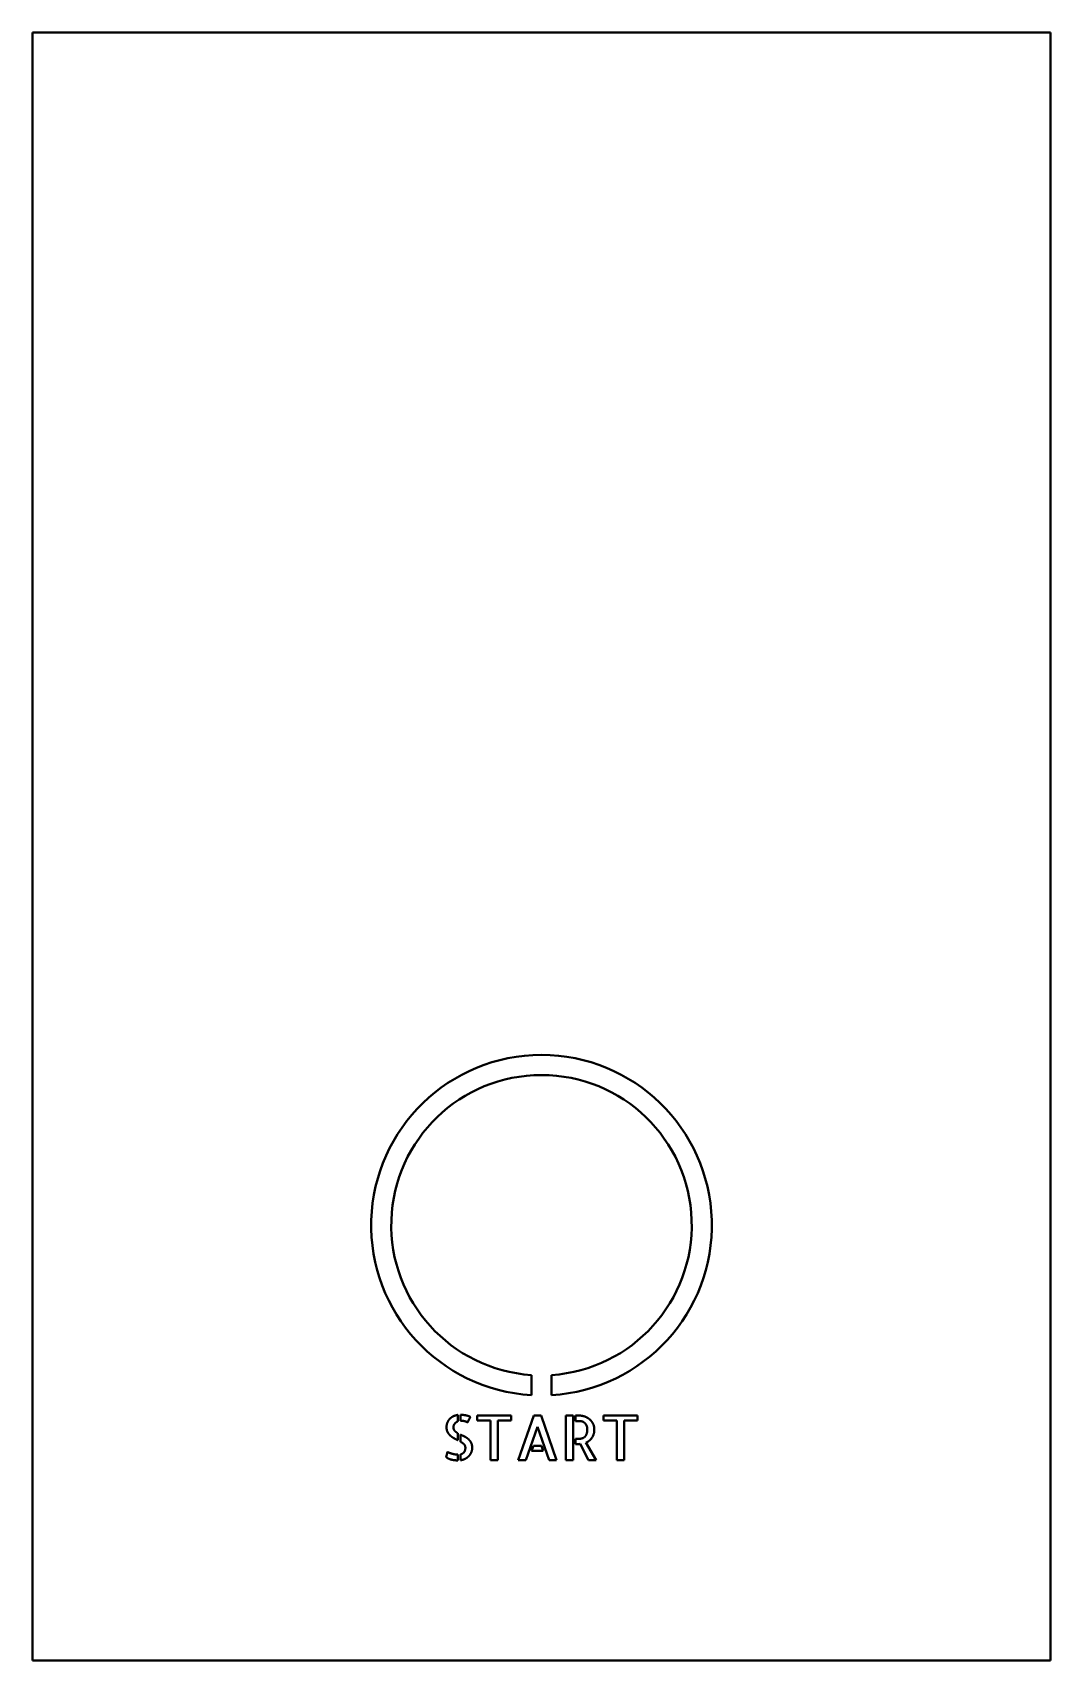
# Model space of a CAD drawing. Header units: inches. Extents: x -17 to -7, y -22 to -6.
import ezdxf

# ---------------------------------------------------------------- set-up
doc = ezdxf.new("R2010")
doc.units = ezdxf.units.IN
doc.header["$MEASUREMENT"] = 0
doc.layers.add('Visible', color=7, linetype='Continuous', lineweight=40)

msp = doc.modelspace()

# ---------------------------------------------------------------- linework, layer by layer
at = {"layer": 'Visible'}
for p, q in [((-17, -22), (-17, -6)), ((-17, -6), (-7, -6)), ((-7, -22), (-7, -6)), ((-12.098, -19.195), (-12.098, -19.393)), ((-11.902, -19.195), (-11.902, -19.393)), ((-12.821, -19.587), (-12.821, -19.65)), ((-12.797, -19.645), (-12.797, -19.585)), ((-12.631, -19.593), (-12.297, -19.593)), ((-12.631, -19.641), (-12.631, -19.593)), ((-12.5, -19.641), (-12.631, -19.641)), ((-12.5, -20.031), (-12.5, -19.641)), ((-12.297, -19.641), (-12.428, -19.641)), ((-12.428, -19.641), (-12.428, -20.031)), ((-12.297, -19.593), (-12.297, -19.641)), ((-12.229, -20.031), (-12.075, -19.593)), ((-12.075, -19.593), (-12.004, -19.593)), ((-12.004, -19.593), (-11.852, -20.031)), ((-11.761, -20.031), (-11.761, -19.593)), ((-11.761, -19.593), (-11.689, -19.593)), ((-11.689, -19.593), (-11.689, -20.031)), ((-11.665, -19.647), (-11.665, -19.593)), ((-11.665, -19.593), (-11.634, -19.593)), ((-11.636, -19.647), (-11.665, -19.647)), ((-11.391, -19.593), (-11.057, -19.593)), ((-11.391, -19.641), (-11.391, -19.593)), ((-11.26, -19.641), (-11.391, -19.641)), ((-11.26, -20.031), (-11.26, -19.641)), ((-11.057, -19.641), (-11.188, -19.641)), ((-11.188, -19.641), (-11.188, -20.031)), ((-11.057, -19.593), (-11.057, -19.641)), ((-12.821, -19.768), (-12.821, -19.836)), ((-12.797, -19.85), (-12.797, -19.78)), ((-12.039, -19.703), (-12.154, -20.031)), ((-11.926, -20.031), (-12.039, -19.703)), ((-11.665, -19.873), (-11.665, -19.821)), ((-11.665, -19.821), (-11.624, -19.821)), ((-12.936, -20.002), (-12.923, -19.951)), ((-12.823, -19.977), (-12.821, -19.977)), ((-12.821, -19.977), (-12.821, -20.034)), ((-12.797, -20.032), (-12.797, -19.975)), ((-12.097, -19.94), (-12.08, -19.892)), ((-11.983, -19.94), (-12.097, -19.94)), ((-12.08, -19.892), (-12, -19.892)), ((-12, -19.892), (-11.983, -19.94)), ((-11.631, -19.873), (-11.665, -19.873)), ((-11.538, -20.031), (-11.621, -19.872)), ((-11.563, -19.859), (-11.463, -20.031)), ((-12.821, -20.034), (-12.822, -20.034)), ((-12.428, -20.031), (-12.5, -20.031)), ((-12.154, -20.031), (-12.229, -20.031)), ((-11.852, -20.031), (-11.926, -20.031)), ((-11.689, -20.031), (-11.761, -20.031)), ((-11.463, -20.031), (-11.538, -20.031)), ((-11.188, -20.031), (-11.26, -20.031)), ((-17, -22), (-7, -22))]:
    msp.add_line(p, q, dxfattribs=at)
for radius, start, end in [(1.673, 273.3723, 266.6277), (1.476, 273.8226, 266.1774)]:
    msp.add_arc((-12, -17.722), radius, start, end, dxfattribs=at)
for points in [[(-12.933, -19.708), (-12.933, -19.682), (-12.924, -19.661)], [(-12.924, -19.661), (-12.915, -19.64), (-12.9, -19.624)], [(-12.9, -19.624), (-12.885, -19.609), (-12.864, -19.599)], [(-12.853, -19.673), (-12.865, -19.689), (-12.865, -19.706)], [(-12.864, -19.599), (-12.844, -19.59), (-12.821, -19.587)], [(-12.821, -19.65), (-12.84, -19.656), (-12.853, -19.673)], [(-12.797, -19.585), (-12.77, -19.586), (-12.743, -19.591)], [(-12.766, -19.646), (-12.778, -19.644), (-12.797, -19.645)], [(-12.747, -19.651), (-12.754, -19.648), (-12.766, -19.646)], [(-12.735, -19.656), (-12.739, -19.653), (-12.747, -19.651)], [(-12.743, -19.591), (-12.716, -19.596), (-12.699, -19.607)], [(-12.727, -19.66), (-12.73, -19.659), (-12.735, -19.656)], [(-12.724, -19.654), (-12.727, -19.66), (-12.727, -19.66)], [(-12.717, -19.641), (-12.721, -19.649), (-12.724, -19.654)], [(-12.708, -19.624), (-12.713, -19.633), (-12.717, -19.641)], [(-12.699, -19.607), (-12.703, -19.615), (-12.708, -19.624)], [(-11.591, -19.655), (-11.608, -19.647), (-11.636, -19.647)], [(-11.634, -19.593), (-11.606, -19.593), (-11.579, -19.601)], [(-11.566, -19.677), (-11.575, -19.664), (-11.591, -19.655)], [(-11.579, -19.601), (-11.552, -19.61), (-11.53, -19.628)], [(-11.553, -19.704), (-11.556, -19.69), (-11.566, -19.677)], [(-11.53, -19.628), (-11.508, -19.646), (-11.495, -19.671)], [(-11.495, -19.671), (-11.481, -19.697), (-11.481, -19.728)], [(-12.923, -19.755), (-12.933, -19.735), (-12.933, -19.708)], [(-12.896, -19.79), (-12.912, -19.775), (-12.923, -19.755)], [(-12.86, -19.816), (-12.88, -19.805), (-12.896, -19.79)], [(-12.865, -19.706), (-12.865, -19.729), (-12.853, -19.743)], [(-12.821, -19.836), (-12.841, -19.827), (-12.86, -19.816)], [(-12.853, -19.743), (-12.84, -19.757), (-12.821, -19.768)], [(-12.797, -19.78), (-12.777, -19.789), (-12.756, -19.799)], [(-12.756, -19.799), (-12.736, -19.809), (-12.719, -19.824)], [(-12.719, -19.824), (-12.703, -19.838), (-12.692, -19.859)], [(-11.624, -19.821), (-11.611, -19.821), (-11.598, -19.816)], [(-11.598, -19.816), (-11.585, -19.812), (-11.574, -19.802)], [(-11.574, -19.802), (-11.563, -19.791), (-11.557, -19.773)], [(-11.503, -19.809), (-11.525, -19.843), (-11.563, -19.859)], [(-11.557, -19.773), (-11.55, -19.755), (-11.55, -19.728)], [(-11.55, -19.728), (-11.55, -19.718), (-11.553, -19.704)], [(-11.481, -19.728), (-11.481, -19.776), (-11.503, -19.809)], [(-12.923, -19.951), (-12.915, -19.956), (-12.902, -19.96)], [(-12.902, -19.96), (-12.89, -19.965), (-12.876, -19.969)], [(-12.876, -19.969), (-12.862, -19.973), (-12.848, -19.975)], [(-12.848, -19.975), (-12.835, -19.977), (-12.823, -19.977)], [(-12.761, -19.875), (-12.775, -19.862), (-12.797, -19.85)], [(-12.797, -19.975), (-12.748, -19.963), (-12.748, -19.91)], [(-12.748, -19.91), (-12.748, -19.889), (-12.761, -19.875)], [(-12.712, -19.989), (-12.726, -20.006), (-12.748, -20.017)], [(-12.689, -19.953), (-12.697, -19.973), (-12.712, -19.989)], [(-12.692, -19.859), (-12.681, -19.88), (-12.681, -19.911)], [(-12.681, -19.911), (-12.681, -19.933), (-12.689, -19.953)], [(-11.625, -19.873), (-11.627, -19.873), (-11.631, -19.873)], [(-11.621, -19.872), (-11.623, -19.872), (-11.625, -19.873)], [(-12.912, -20.017), (-12.926, -20.011), (-12.936, -20.002)], [(-12.882, -20.027), (-12.898, -20.024), (-12.912, -20.017)], [(-12.852, -20.032), (-12.867, -20.031), (-12.882, -20.027)], [(-12.822, -20.034), (-12.837, -20.034), (-12.852, -20.032)], [(-12.748, -20.017), (-12.769, -20.029), (-12.797, -20.032)]]:
    msp.add_open_spline(points, degree=2, dxfattribs=at)

doc.saveas('drawing.dxf')
